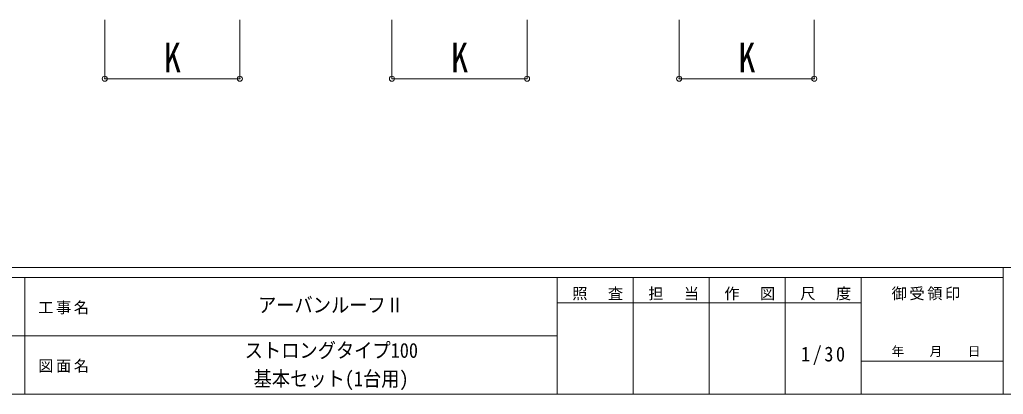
# Model space of a CAD drawing. Units: millimetres at full size, sheet at 1:30; details may follow other scales. Extents: x -8432 to 8432, y -5820 to 5820.
# Drawn here: x -479 to 5342, y -5820 to -3606 of the extents above; entities that cross this region are included whole.
import ezdxf
from ezdxf.enums import TextEntityAlignment as Align

# ---------------------------------------------------------------- set-up
doc = ezdxf.new("R2010")
doc.units = ezdxf.units.MM
doc.header["$LTSCALE"] = 30
doc.header["$PDMODE"] = 32
doc.header["$PDSIZE"] = 30
doc.layers.add('0-3_ELV2', color=7, linetype='Continuous', lineweight=9)
doc.layers.add('F-0_240', color=7, linetype='Continuous', lineweight=9)
doc.styles.add('ＭＳ ゴシック', font='')
doc.styles.get('ＭＳ ゴシック').set_extended_font_data('MS Gothic')

msp = doc.modelspace()

# ---------------------------------------------------------------- linework, layer by layer
at = {"layer": '0-3_ELV2', "color": 6}
for p, q in [((23.75, -3955.45), (23.75, -3606.45)), ((1723.74, -3955.45), (1723.74, -3606.45)), ((3423.74, -3955.45), (3423.74, -3606.45))]:
    msp.add_line(p, q, dxfattribs=at)
for points in [[(23.75, -3955.45), (823.75, -3955.45), (823.75, -3606.45)], [(1723.74, -3955.45), (2523.74, -3955.45), (2523.74, -3606.45)], [(3423.74, -3955.45), (4223.74, -3955.45), (4223.74, -3606.45)]]:
    msp.add_lwpolyline(points, dxfattribs=at)
for p in [(23.75, -3955.45), (823.75, -3955.45), (1723.74, -3955.45), (2523.74, -3955.45), (3423.74, -3955.45), (4223.74, -3955.45)]:
    msp.add_point(p, dxfattribs=at)
at = {"layer": 'F-0_240', "color": 5}
for p, q in [((-8432.06, -5070), (8007.94, -5070)), ((5341.19, -5070), (5341.19, -5820)), ((-8432.06, -5130), (5341.19, -5130)), ((-448.82, -5130), (-448.82, -5820)), ((2701.18, -5130), (2701.18, -5820)), ((3151.18, -5130), (3151.18, -5820)), ((3601.18, -5130), (3601.18, -5820)), ((4051.18, -5130), (4051.18, -5820)), ((4501.18, -5130), (4501.18, -5820)), ((2701.18, -5280), (4501.18, -5280)), ((-3448.82, -5475), (2701.18, -5475)), ((4501.18, -5625), (5341.19, -5625)), ((-8432.06, -5820), (8007.94, -5820))]:
    msp.add_line(p, q, dxfattribs=at)

# ---------------------------------------------------------------- texts
at = {"layer": '0-3_ELV2', "style": 'ＭＳ ゴシック', "width": 0.85}
for p in [(373.75, -3970.45), (2073.74, -3970.45), (3773.74, -3970.45)]:
    msp.add_text('K', height=176, dxfattribs=at).set_placement(p, align=Align.BOTTOM_LEFT)
at = {"layer": 'F-0_240', "style": 'ＭＳ ゴシック', "width": 0.9}
for s, p in [('アーバンルーフⅡ', (931.18, -5362.5)), ('ストロングタイプ100', (852.43, -5630.88)), ('基本セット(1台用)', (904.93, -5798.5))]:
    msp.add_text(s, height=87.98, dxfattribs=at).set_placement(p, align=Align.BOTTOM_LEFT)
at = {"layer": 'F-0_240', "style": 'ＭＳ ゴシック'}
msp.add_text('年\u3000\u3000月\u3000\u3000日', height=54.99, dxfattribs=at).set_placement((4681.19, -5610), align=Align.BOTTOM_LEFT)
at = {"layer": 'F-0_240', "attachment_point": 7, "style": 'ＭＳ ゴシック'}
for s, insert, char_height in [('\\T1.17;照\u3000査', (2791.19, -5265), 65.98), ('\\T1.17;担\u3000当', (3241.19, -5265), 65.98), ('\\T1.17;作\u3000図', (3691.18, -5265), 65.98), ('\\T1.17;尺\u3000度', (4141.19, -5265), 65.98), ('\\T1.17;御受領印', (4681.18, -5265), 65.98), ('\\T1.17;工事名', (-369.71, -5347.5), 65.98), ('\\T1.28;\\W0.9;1/30', (4144.93, -5647.5), 87.98), ('\\T1.17;図面名', (-369.71, -5692.5), 65.98)]:
    msp.add_mtext(s, dxfattribs=dict(at, insert=insert, char_height=char_height))

doc.saveas('drawing.dxf')
